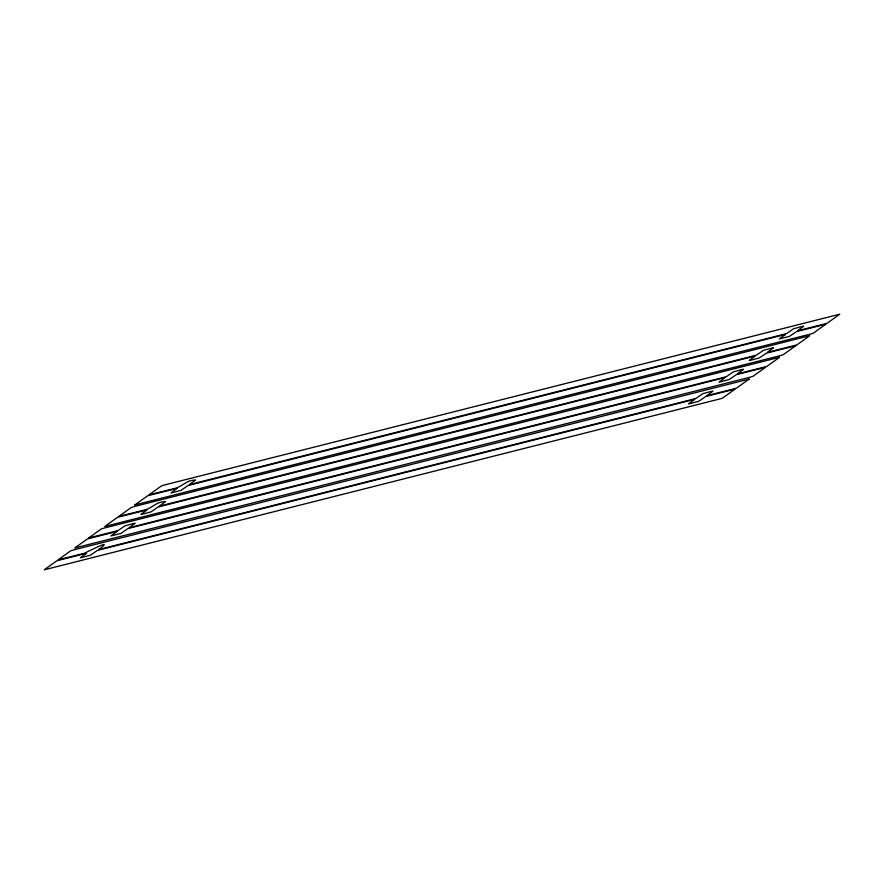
<?xml version="1.0" encoding="UTF-8"?>
<svg xmlns="http://www.w3.org/2000/svg" width="884" height="884" viewBox="0 0 884 884"><rect width="100%" height="100%" fill="white"/><g stroke="black" fill="none" stroke-linecap="round" stroke-linejoin="round"><path stroke-width="1.33" d="M98.588 549.528C116.688 536.599 85.737 552.887 83.969 553.373L58.333 559.76M785.412 334.472L779.323 338.937L789.379 336.417L796.683 331.544L825.744 324.24M58.256 559.738L70.797 550.765L73.969 549.815L749.124 379.081M88.731 537.925L101.273 528.952L104.445 528.013L779.6 357.269L767.047 366.263L763.875 367.214L737.366 373.81L743.422 369.302L740.726 369.888L733.377 371.844L726.681 376.496L723.278 377.49L129.053 527.748L135.153 523.229L132.445 523.814L125.053 525.792L117.937 530.599L88.731 537.947M134.876 504.897L147.418 495.924L150.589 494.985L177.143 488.388L171.054 492.874L173.75 492.311L181.098 490.355L187.784 485.703L191.198 484.708L785.412 334.45M749.124 379.103L736.582 388.076L733.411 389.015L706.891 395.623L712.946 391.126L710.25 391.689L702.902 393.645L696.216 398.297L692.802 399.292L98.665 549.55M795.644 345.799L783.102 354.782L779.931 355.722L104.776 526.466L117.329 517.46L120.5 516.521L147.042 509.924L140.954 514.411L143.65 513.847L150.998 511.891L157.695 507.239L161.109 506.245L755.323 355.987L749.223 360.484L751.93 359.91L759.323 357.932L766.439 353.136L795.644 345.777M825.744 324.262L813.203 333.235L810.031 334.185L134.876 504.919M86.466 553.296L80.378 557.76L90.433 555.24L97.118 550.588L100.533 549.594L694.747 399.336L688.658 403.822L691.354 403.259L698.747 401.281L705.863 396.474L735.079 389.126L722.537 398.12L719.355 399.071L44.233 569.815L56.919 560.743L86.477 553.274M116.942 531.483L110.854 535.958L120.909 533.428L127.594 528.776L131.009 527.781L725.223 377.523L719.134 382.021L721.83 381.457L729.223 379.479L736.339 374.672L765.555 367.324L753.002 376.319L749.831 377.258L74.709 548.003L87.394 538.931L116.942 531.461M165.242 501.714L159.164 506.178L753.367 355.954L756.781 354.959L763.467 350.307L770.826 348.34L773.522 347.755L767.456 352.274L793.976 345.666L797.147 344.727L809.7 335.732L134.545 506.466L131.373 507.416L118.832 516.389L144.545 510.024C151.971 508.388 156.899 501.184 165.253 501.692M195.342 480.178L189.253 484.642L783.467 334.406L786.882 333.412L793.567 328.76L800.915 326.804L803.622 326.218L797.556 330.738L824.076 324.13L827.247 323.19L839.789 314.196L164.645 484.929L161.507 485.857L148.932 494.852L174.645 488.487C182.071 486.841 186.999 479.647 195.342 480.156"/></g></svg>
